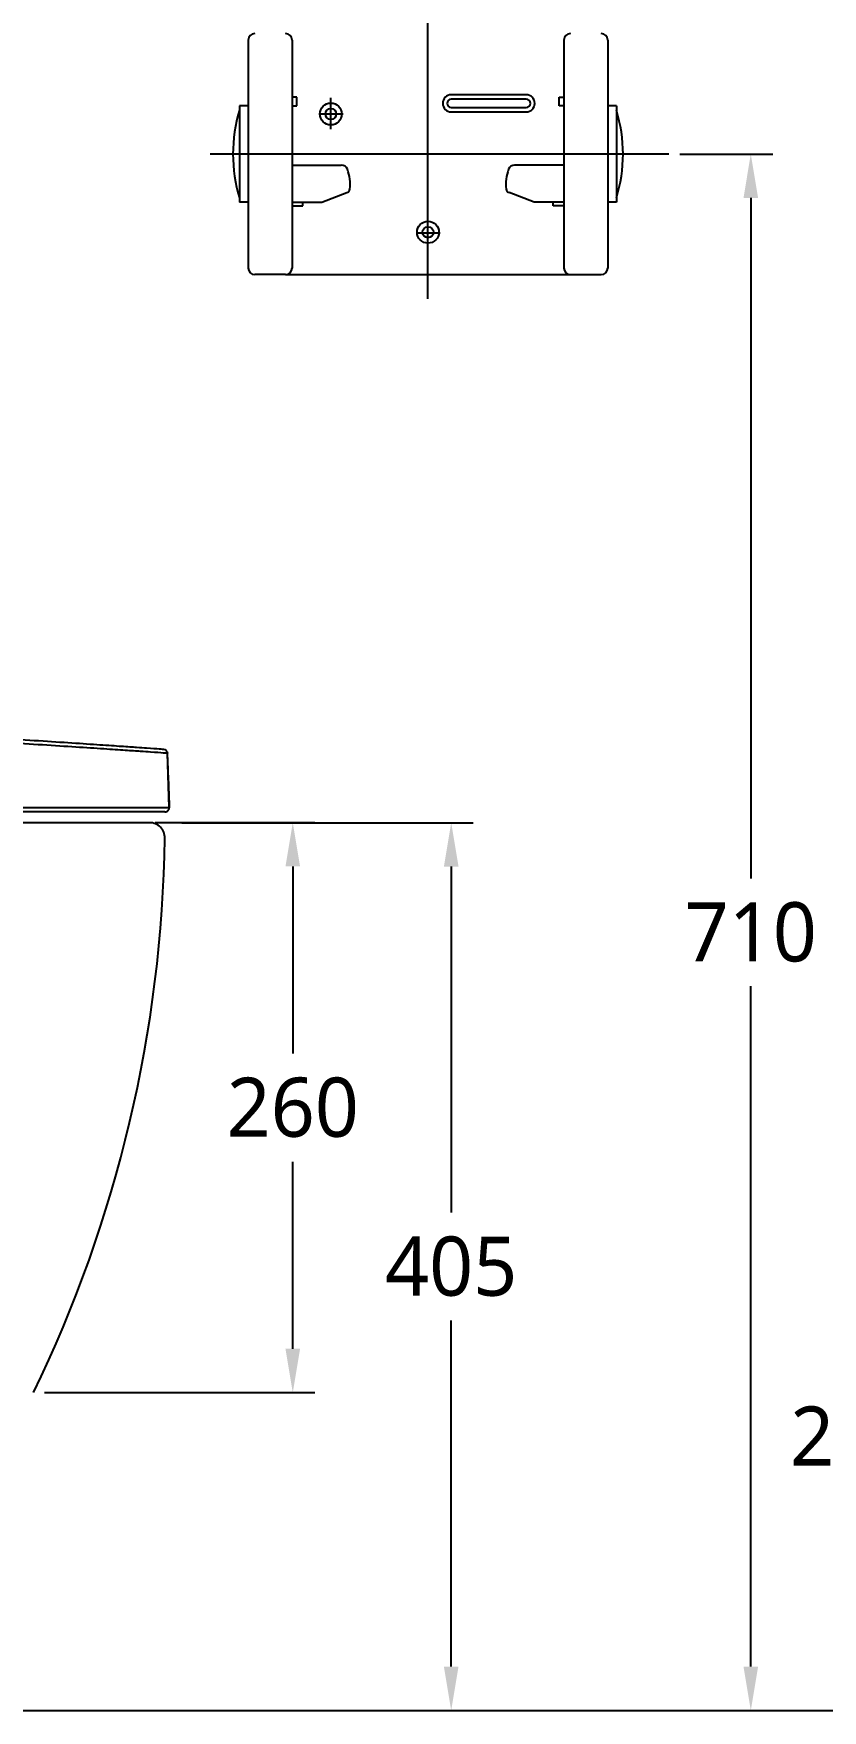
# Model space of a CAD drawing. Extents: x -37 to 6627, y -242 to 2286.
# Drawn here: x 700 to 1060, y -93 to 672 of the extents above; entities that cross this region are included whole.
import ezdxf

# ---------------------------------------------------------------- set-up
doc = ezdxf.new("R2010")
doc.units = 0
doc.header["$LTSCALE"] = 20
doc.header["$MEASUREMENT"] = 0
doc.layers.get('DEFPOINTS').update_dxf_attribs({"linetype": 'CONTINUOUS'})
for name, color, linetype in [('1', 1, 'CONTINUOUS'), ('3', 3, 'CONTINUOUS'), ('4', 4, 'CONTINUOUS'), ('6', 6, 'CONTINUOUS')]:
    doc.layers.add(name, color=color, linetype=linetype)
doc.styles.get("Standard").update_dxf_attribs({"font": 'NanumGothic.ttf'})
doc.dimstyles.get("Standard").update_dxf_attribs({"dimtxt": 2.5, "dimasz": 2, "dimexe": 2, "dimexo": 1, "dimgap": 1.5, "dimtad": 1, "dimdec": 0, "dimlfac": 10, "dimrnd": 0.5, "dimzin": 0, "dimdsep": 46, "dimtxsty": 'Standard', "dimcen": 0, "dimclrt": 2, "dimadec": 0, "dimazin": 0, "dimtfac": 1, "dimtdec": 0, "dimtmove": 0, "dimatfit": 3, "dimfxl": 0, "dimtolj": 1, "dimtzin": 0, "dimarcsym": 0})

# ---------------------------------------------------------------- blocks, each defined once
blk = doc.blocks.new('*D9')
at = {"layer": '3', "color": 3, "lineweight": -2}
for p, q in [((994.55, 616.8), (1036.92, 616.8)), ((1026.92, 596.8), (1026.92, 286.4)), ((1026.92, -73.2), (1026.92, 237.2)), ((968.92, -93.2), (1036.92, -93.2))]:
    blk.add_line(p, q, dxfattribs=at)
at = {"layer": '3', "color": 3}
for points in [[(1023.59, 596.8), (1030.26, 596.8), (1026.92, 616.8)], [(1023.59, -73.2), (1030.26, -73.2), (1026.92, -93.2)]]:
    blk.add_solid(points, dxfattribs=at)
at = {"layer": 'DEFPOINTS', "color": 0}
for p in [(989.55, 616.8), (963.92, -93.2), (1026.92, -93.2)]:
    blk.add_point(p, dxfattribs=at)
at = {"layer": '3', "color": 2, "insert": (1026.92, 261.8), "char_height": 27, "attachment_point": 5}
blk.add_mtext('\\A1;710', dxfattribs=at)
blk = doc.blocks.new('*D10')
at = {"layer": '3', "color": 3, "lineweight": -2}
for p, q in [((767.27, 311.8), (900.22, 311.8)), ((890.22, 291.8), (890.22, 133.96)), ((890.22, -73.2), (890.22, 84.64)), ((767.27, -93.2), (900.22, -93.2))]:
    blk.add_line(p, q, dxfattribs=at)
at = {"layer": '3', "color": 3}
for points in [[(886.88, 291.8), (893.55, 291.8), (890.22, 311.8)], [(886.88, -73.2), (893.55, -73.2), (890.22, -93.2)]]:
    blk.add_solid(points, dxfattribs=at)
at = {"layer": 'DEFPOINTS', "color": 0}
for p in [(762.27, 311.8), (762.27, -93.2), (890.22, -93.2)]:
    blk.add_point(p, dxfattribs=at)
at = {"layer": '3', "color": 2, "insert": (890.22, 109.3), "char_height": 27, "attachment_point": 5}
blk.add_mtext('\\A1;405', dxfattribs=at)
blk = doc.blocks.new('*D11')
at = {"layer": '3', "color": 3, "lineweight": -2}
for p, q in [((755.12, 311.83), (827.93, 311.83)), ((817.93, 291.83), (817.93, 206.51)), ((817.93, 71.8), (817.93, 157.12)), ((704.62, 51.8), (827.93, 51.8))]:
    blk.add_line(p, q, dxfattribs=at)
at = {"layer": '3', "color": 3}
for points in [[(814.59, 291.83), (821.26, 291.83), (817.93, 311.83)], [(814.59, 71.8), (821.26, 71.8), (817.93, 51.8)]]:
    blk.add_solid(points, dxfattribs=at)
at = {"layer": 'DEFPOINTS', "color": 0}
for p in [(750.12, 311.83), (699.62, 51.8), (817.93, 51.8)]:
    blk.add_point(p, dxfattribs=at)
at = {"layer": '3', "color": 2, "insert": (817.93, 181.81), "char_height": 27, "attachment_point": 5}
blk.add_mtext('\\A1;260', dxfattribs=at)
blk = doc.blocks.new('*D22')
at = {"layer": '3', "color": 3, "lineweight": -2}
for p, q in [((1231.47, 156.8), (1065.04, 156.8)), ((1075.04, 136.8), (1075.04, 56.5)), ((1075.04, -73.2), (1075.04, 7.1)), ((1149.98, -93.2), (1065.04, -93.2))]:
    blk.add_line(p, q, dxfattribs=at)
at = {"layer": '3', "color": 3}
for points in [[(1071.71, 136.8), (1078.38, 136.8), (1075.04, 156.8)], [(1071.71, -73.2), (1078.38, -73.2), (1075.04, -93.2)]]:
    blk.add_solid(points, dxfattribs=at)
at = {"layer": 'DEFPOINTS', "color": 0}
for p in [(1236.47, 156.8), (1075.04, -93.2), (1154.98, -93.2)]:
    blk.add_point(p, dxfattribs=at)
at = {"layer": '3', "color": 2, "insert": (1075.04, 31.8), "char_height": 27, "attachment_point": 5}
blk.add_mtext('\\A1;250', dxfattribs=at)

msp = doc.modelspace()

# ---------------------------------------------------------------- linework, layer by layer
at = {"layer": '1'}
for p, q in [((879.62138, 550.72717), (879.62138, 683.48583)), ((829.90243, 635.10979), (840.91575, 635.10979)), ((835.28951, 628.23172), (835.28951, 642.54587)), ((989.5548, 616.80157), (780.24188, 616.80157)), ((879.62138, 573.99938), (879.62138, 588.31353)), ((874.2343, 580.87745), (885.24762, 580.87745))]:
    msp.add_line(p, q, dxfattribs=at)
at = {"layer": '1', "color": 7, "linetype": 'Continuous'}
msp.add_line((761.57822, 318.78114), (760.71719, 343.43786), dxfattribs=at)
at = {"layer": '1', "color": 7, "linetype": 'Continuous', "extrusion": (7.71907e-06, -6.12319e-17, 1)}
msp.add_arc((759.57944, 318.71134, 0.00123), 2, 269.99988296, 2.0000037, dxfattribs=at)
at = {"layer": '1', "color": 7, "linetype": 'Continuous', "extrusion": (0, 0, -1)}
msp.add_ellipse((759.11279, 317.71134), major_axis=(0, 1), ratio=0.999990965, start_param=3.129588501, end_param=3.148369671, dxfattribs=at)
at = {"layer": '1', "color": 7, "linetype": 'Continuous'}
for points, knots in [([(760.71719, 343.43786), (760.71739, 343.43785), (758.10629, 343.62444), (751.69048, 344.07371), (750.23671, 344.17489), (746.49931, 344.43262), (744.21227, 344.58934), (738.68718, 344.96409), (735.44213, 345.18253), (727.88446, 345.68589), (723.565, 345.9709), (714.21332, 346.58036), (709.1105, 346.90936), (698.36318, 347.59249), (692.76199, 347.94377), (681.17264, 348.6594), (675.17193, 349.02443), (662.87521, 349.75962), (656.67592, 350.12406), (637.9644, 351.20496), (625.3352, 351.90991), (600.00759, 353.27138), (587.32326, 353.92645), (523.87556, 357.05506), (473.02991, 359.10176), (396.72329, 361.48072), (371.28384, 362.15892), (320.39999, 363.28465), (294.95527, 363.73215), (269.50774, 364.06428)], [0, 0, 0, 0, 0.125, 0.125, 0.15625, 0.15625, 0.1875, 0.1875, 0.21875, 0.21875, 0.25, 0.25, 0.28125, 0.28125, 0.3125, 0.3125, 0.34375, 0.34375, 0.375, 0.375, 0.4375, 0.4375, 0.5, 0.5, 0.75, 0.75, 0.875, 0.875, 1, 1, 1, 1]), ([(269.53385, 365.99431), (294.86355, 365.66372), (320.19047, 365.21885), (370.83877, 364.10057), (396.16047, 363.42715), (472.11394, 361.06418), (522.72516, 359.03186), (585.88061, 355.92587), (598.50608, 355.27641), (623.72172, 353.92246), (636.29994, 353.21845), (654.94289, 352.13375), (661.1203, 351.7674), (673.37483, 351.0273), (679.38557, 350.6575), (690.97065, 349.93302), (696.5707, 349.57678), (707.31636, 348.88327), (712.43549, 348.54762), (721.80563, 347.92589), (726.13322, 347.63474), (733.7072, 347.12059), (736.95427, 346.89767), (742.47228, 346.51662), (744.75104, 346.35795), (748.46655, 346.09831), (749.90775, 345.99705), (756.27552, 345.54859), (758.86094, 345.36298), (758.86075, 345.36299)], [0, 0, 0, 0, 0.125, 0.125, 0.25, 0.25, 0.5, 0.5, 0.5625, 0.5625, 0.625, 0.625, 0.65625, 0.65625, 0.6875, 0.6875, 0.71875, 0.71875, 0.75, 0.75, 0.78125, 0.78125, 0.8125, 0.8125, 0.84375, 0.84375, 0.875, 0.875, 1, 1, 1, 1]), ([(760.623, 343.44907), (760.6448, 342.77619), (760.73182, 340.17336), (760.91549, 335.57615), (761.23617, 327.84835), (761.4521, 322.19624), (761.58772, 318.50934)], [0, 0, 0, 0, 0.075654423, 0.29392478, 0.521379908, 1, 1, 1, 1]), ([(266.28865, 318.78114), (291.9601, 318.78114), (317.63155, 318.78114), (368.97445, 318.78114), (394.64893, 318.78114), (471.65025, 318.78114), (522.94135, 318.78114), (587.00129, 318.78114), (599.81173, 318.78114), (625.3964, 318.78113), (638.15852, 318.78114), (657.08871, 318.78114), (663.39857, 318.78114), (675.66231, 318.78114), (681.63547, 318.78114), (693.2231, 318.78114), (698.83778, 318.78114), (709.63985, 318.78114), (714.75254, 318.78114), (724.10657, 318.78114), (728.38333, 318.78113), (736.07121, 318.78113), (739.35965, 318.78114), (744.93779, 318.78114), (747.23291, 318.78114), (751.02169, 318.78114), (752.49179, 318.78114), (758.96062, 318.78112), (761.57843, 318.78114), (761.57823, 318.78114)], [0, 0, 0, 0, 0.125, 0.125, 0.25, 0.25, 0.5, 0.5, 0.5625, 0.5625, 0.625, 0.625, 0.65625, 0.65625, 0.6875, 0.6875, 0.71875, 0.71875, 0.75, 0.75, 0.78125, 0.78125, 0.8125, 0.8125, 0.84375, 0.84375, 0.875, 0.875, 1, 1, 1, 1]), ([(759.57944, 316.71134), (759.57964, 316.71134), (756.9747, 316.71134), (750.53699, 316.71134), (749.07403, 316.71134), (745.29504, 316.71134), (743.00334, 316.71134), (737.42067, 316.71134), (734.11692, 316.71134), (726.41492, 316.71134), (722.12741, 316.71134), (712.74859, 316.71134), (707.61265, 316.71134), (696.81591, 316.71134), (691.20472, 316.71134), (679.62675, 316.71134), (673.65935, 316.71134), (661.40941, 316.71134), (655.12177, 316.71134), (636.27061, 316.71134), (623.56646, 316.71134), (598.10769, 316.71134), (585.36318, 316.71134), (521.62986, 316.71134), (470.60047, 316.71134), (393.99234, 316.71134), (368.44927, 316.71134), (317.36896, 316.71134), (291.82881, 316.71134), (266.28866, 316.71134)], [0, 0, 0, 0, 0.125, 0.125, 0.15625, 0.15625, 0.1875, 0.1875, 0.21875, 0.21875, 0.25, 0.25, 0.28125, 0.28125, 0.3125, 0.3125, 0.34375, 0.34375, 0.375, 0.375, 0.4375, 0.4375, 0.5, 0.5, 0.75, 0.75, 0.875, 0.875, 1, 1, 1, 1])]:
    msp.add_open_spline(points, degree=3, knots=knots, dxfattribs=at)
msp.add_open_spline([(758.86075, 345.36299), (759.83471, 345.2935), (760.68312, 344.41371), (760.7172, 343.43786)], degree=3, dxfattribs=at)
at = {"layer": '3', "color": 7}
msp.add_line((752.56168, 311.80157), (159.62138, 311.80157), dxfattribs=at)
at = {"layer": '3'}
msp.add_line((889.25874, -93.19843), (964.42832, -93.19843), dxfattribs=at)
at = {"layer": '3', "color": 7}
for centre, radius, start, end in [((159.71256, 313.31795), 590.41029, 359.85284342, 359.85517375), ((752.56168, 304.80157), 7, 359.17699201, 90.00076599), ((159.71256, 313.31795), 599.91029, 334.15577903, 359.17699201)]:
    msp.add_arc(centre, radius, start, end, dxfattribs=at)
at = {"layer": '4'}
for p, q in [((797.62138, 668.80157), (797.62138, 564.80157)), ((817.62138, 668.80157), (817.62138, 564.80157)), ((941.62138, 668.80157), (941.62138, 564.80157)), ((961.62138, 668.80157), (961.62138, 564.80157)), ((819.71511, 642.81741), (817.62138, 642.81741)), ((819.71511, 638.80157), (819.71511, 642.81741)), ((939.52764, 642.81741), (941.62138, 642.81741)), ((939.52764, 638.80157), (939.52764, 642.81741)), ((797.62138, 638.80157), (793.62138, 638.80157)), ((793.62138, 638.80157), (793.62138, 594.80157)), ((817.62138, 638.80157), (819.71511, 638.80157)), ((941.62138, 638.80157), (939.52764, 638.80157)), ((965.62138, 638.80157), (961.62138, 638.80157)), ((965.62138, 638.80157), (965.62138, 594.80157)), ((817.62138, 611.80157), (840.07631, 611.80157)), ((941.62138, 611.80157), (919.16645, 611.80157)), ((831.10872, 594.80157), (842.65053, 599.22557)), ((928.13403, 594.80157), (916.59222, 599.22557)), ((797.62138, 594.80157), (793.62138, 594.80157)), ((817.62138, 594.80157), (831.10872, 594.80157)), ((817.62138, 593.25676), (822.46844, 593.25676)), ((822.46844, 593.25676), (822.46844, 594.80157)), ((941.62138, 594.80157), (928.13403, 594.80157)), ((936.77431, 593.25676), (936.77431, 594.80157)), ((941.62138, 593.25676), (936.77431, 593.25676)), ((965.62138, 594.80157), (961.62138, 594.80157)), ((814.62138, 561.80157), (800.62138, 561.80157)), ((814.62138, 561.80157), (944.62138, 561.80157)), ((944.62138, 561.80157), (958.62138, 561.80157))]:
    msp.add_line(p, q, dxfattribs=at)
for points in [[(924.4596, 636.07223, 1), (924.4596, 643.85092), (890.23829, 643.85092, 1), (890.23829, 636.07223)], [(924.4596, 638.07223, 1), (924.4596, 641.85092), (890.23829, 641.85092, 1), (890.23829, 638.07223)]]:
    msp.add_lwpolyline(points, format="xyb", close=True, dxfattribs=at)
for centre, radius in [((835.28951, 635.10979), 5), ((835.28951, 635.10979), 2.5), ((879.62138, 581.15645), 5), ((879.62138, 581.15645), 2.5)]:
    msp.add_circle(centre, radius, dxfattribs=at)
for centre, radius, start, end in [((800.62138, 668.80157), 3, 90, 180), ((814.62138, 668.80157), 3, 0, 90), ((944.62138, 668.80157), 3, 90, 180), ((958.62138, 668.80157), 3, 0, 90), ((858.79793, 616.80157), 68.17612, 162.94090658, 197.05909342), ((900.44482, 616.80157), 68.17612, 342.94090658, 17.05909342), ((840.07631, 608.80157), 3, 20.74302765, 90), ((825.55397, 603.30157), 18.52895, 352.32155375, 20.74302765), ((933.68878, 603.30157), 18.52895, 159.25697235, 187.67844625), ((919.16645, 608.80157), 3, 90, 159.25697235), ((841.93471, 601.09308), 2, 290.97192166, 352.32155375), ((917.30804, 601.09308), 2, 187.67844625, 249.02807834), ((800.62138, 564.80157), 3, 180, 270), ((814.62138, 564.80157), 3, 270, 0), ((944.62138, 564.80157), 3, 180, 270), ((958.62138, 564.80157), 3, 270, 0)]:
    msp.add_arc(centre, radius, start, end, dxfattribs=at)
at = {"layer": '6'}
msp.add_lwpolyline([(1159.62138, 2030.80157), (159.62138, 2030.80157), (159.62138, -93.19843), (2041.97527, -93.19843), (2041.97527, 931.80157)], dxfattribs=at)

# ---------------------------------------------------------------- dimensions: what is measured, and where the dimension line sits
at = {"layer": '3', "color": 7}
for base, p1, p2, picture, middle in [((1026.92257, -93.19843), (989.5548, 616.80157), (963.92257, -93.19843), '*D9', (1026.92257, 261.80157)), ((817.92784, 51.80156), (750.12096, 311.82558), (699.62138, 51.80156), '*D11', (817.92784, 181.81357)), ((890.2166, -93.19843), (762.26789, 311.80157), (762.26789, -93.19843), '*D10', (890.2166, 109.30157)), ((1075.04303, -93.19843), (1236.46804, 156.80157), (1154.97616, -93.19843), '*D22', (1075.04303, 31.80157))]:
    dim = msp.add_linear_dim(base=base, p1=p1, p2=p2, angle=90, dimstyle='Standard', override={"dimtxt": 27, "dimasz": 20, "dimexe": 10, "dimexo": 5, "dimgap": 10, "dimtih": 1, "dimtoh": 1, "dimdec": 4, "dimlfac": 1, "dimzin": 8, "dimclrd": 3, "dimclre": 3, "dimtdec": 4, "dimarcsym": 1}, dxfattribs=at)
    dim.commit()
    dim.dimension.update_dxf_attribs({"geometry": picture, "text_midpoint": middle})

doc.saveas('drawing.dxf')
